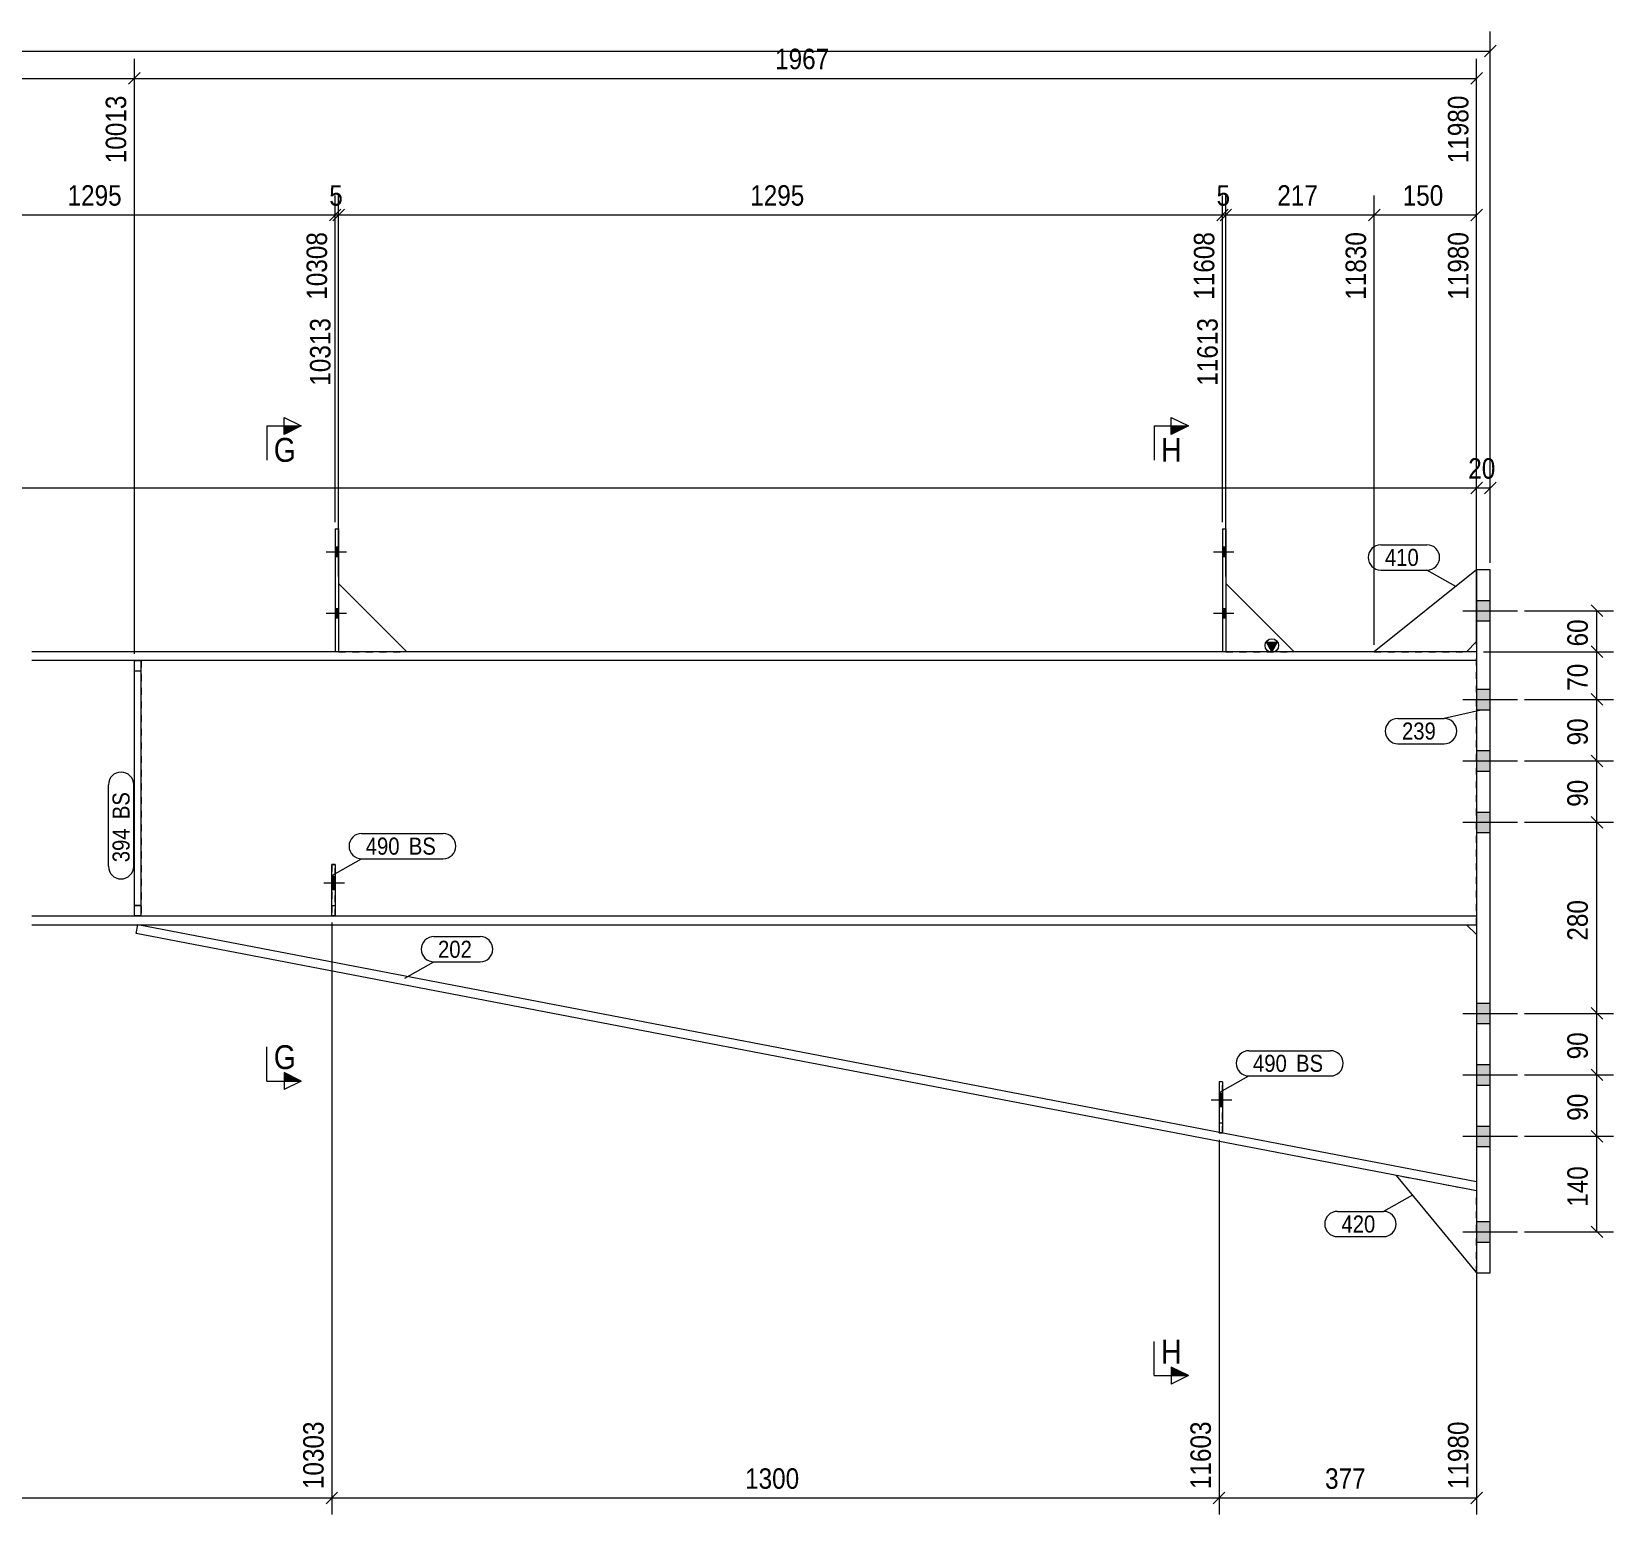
# Model space of a CAD drawing. Header units: millimetres. Extents: x 2 to 1174, y 1 to 825.
# Drawn here: x 713.8 to 945.5, y 359.6 to 576.9 of the extents above; entities that cross this region are included whole.
import ezdxf

# ---------------------------------------------------------------- set-up
doc = ezdxf.new("R2010")
doc.units = ezdxf.units.MM
for name, pattern in [('XKITLINE00', [0]), ('XKITLINE01', [4, 1, -1, 1, -1]), ('XKITLINE02', [4, 2, -2])]:
    doc.linetypes.add(name, pattern=pattern)
for name, color, linetype, lineweight in [('Bolt', 3, 'Continuous', 0), ('Dimensions', 7, 'Continuous', 0), ('Part', 2, 'Continuous', 0), ('PartMark', 7, 'Continuous', 0), ('Section', 6, 'Continuous', 0)]:
    doc.layers.add(name, color=color, linetype=linetype, lineweight=lineweight)
doc.styles.add('ARIAL', font='ARIAL.TTF')

# ---------------------------------------------------------------- blocks, each defined once
blk = doc.blocks.new('*A11')
at = {"layer": 'Bolt'}
blk.add_hatch(color=3, dxfattribs=at).paths.add_polyline_path([(758.27, 451.12), (757.77, 451.12), (757.77, 453.08), (758.27, 453.08)], flags=17)
at = {"layer": 'Bolt', "color": 3, "linetype": 'XKITLINE00', "lineweight": 0}
for p, q in [((759.62, 452.1), (756.62, 452.1)), ((758.27, 453.08), (757.77, 453.08)), ((758.27, 451.12), (757.77, 451.12))]:
    blk.add_line(p, q, dxfattribs=at)
blk = doc.blocks.new('*A12')
at = {"layer": 'Bolt'}
for points in [[(888.27, 501.3), (888.77, 501.3), (888.77, 499.9), (888.27, 499.9)], [(888.27, 501.3), (888.77, 501.3), (888.77, 499.9), (888.27, 499.9)], [(888.27, 492.3), (888.77, 492.3), (888.77, 490.9), (888.27, 490.9)], [(888.27, 492.3), (888.77, 492.3), (888.77, 490.9), (888.27, 490.9)]]:
    blk.add_hatch(color=3, dxfattribs=at).paths.add_polyline_path(points, flags=17)
at = {"layer": 'Bolt', "color": 3, "linetype": 'XKITLINE00', "lineweight": 0}
for p, q in [((889.93, 500.6), (886.93, 500.6)), ((889.93, 500.6), (886.93, 500.6)), ((888.77, 501.3), (888.27, 501.3)), ((888.77, 501.3), (888.27, 501.3)), ((888.77, 499.9), (888.27, 499.9)), ((888.77, 499.9), (888.27, 499.9)), ((889.93, 491.6), (886.93, 491.6)), ((889.93, 491.6), (886.93, 491.6)), ((888.77, 492.3), (888.27, 492.3)), ((888.77, 492.3), (888.27, 492.3)), ((888.77, 490.9), (888.27, 490.9)), ((888.77, 490.9), (888.27, 490.9))]:
    blk.add_line(p, q, dxfattribs=at)
blk = doc.blocks.new('*A13')
at = {"layer": 'Bolt', "color": 3, "linetype": 'XKITLINE02', "lineweight": 0}
for p, q in [((889.62, 420.28), (886.62, 420.28)), ((888.27, 421.26), (887.77, 421.26)), ((888.27, 419.29), (887.77, 419.29))]:
    blk.add_line(p, q, dxfattribs=at)
blk = doc.blocks.new('*A14')
at = {"layer": 'Bolt'}
blk.add_hatch(color=3, dxfattribs=at).paths.add_polyline_path([(888.27, 419.29), (887.77, 419.29), (887.77, 421.26), (888.27, 421.26)], flags=17)
at = {"layer": 'Bolt', "color": 3, "linetype": 'XKITLINE00', "lineweight": 0}
for p, q in [((889.62, 420.28), (886.62, 420.28)), ((888.27, 421.26), (887.77, 421.26)), ((888.27, 419.29), (887.77, 419.29))]:
    blk.add_line(p, q, dxfattribs=at)
blk = doc.blocks.new('*A16')
at = {"layer": 'Part'}
blk.add_hatch(color=2, dxfattribs=at).paths.add_polyline_path([(894.7, 487.4), (896.3, 487.4), (895.5, 486)], flags=17)
at = {"layer": 'Part', "color": 2, "linetype": 'XKITLINE00', "lineweight": 0}
for p, q in [((895.5, 486), (894.7, 487.4)), ((894.7, 487.4), (896.3, 487.4)), ((896.3, 487.4), (895.5, 486)), ((925.5, 486), (713.84, 486)), ((925.5, 484.7), (713.84, 484.7)), ((713.84, 447.3), (925.5, 447.3)), ((713.84, 446), (925.5, 446))]:
    blk.add_line(p, q, dxfattribs=at)
at = {"layer": 'Part', "color": 7, "linetype": 'XKITLINE01', "lineweight": 0}
blk.add_line((925.5, 446), (925.5, 486), dxfattribs=at)
at = {"layer": 'Part', "color": 2, "linetype": 'XKITLINE00', "lineweight": 0}
blk.add_circle((895.5, 486.9), 1, dxfattribs=at)
blk = doc.blocks.new('*A17')
at = {"layer": 'Part', "color": 2, "linetype": 'XKITLINE00', "lineweight": 0}
blk.add_line((913.72, 409.26), (925.5, 395), dxfattribs=at)
at = {"layer": 'Part', "color": 7, "linetype": 'XKITLINE01', "lineweight": 0}
for p, q in [((925.5, 407), (913.72, 409.26)), ((925.5, 395), (925.5, 407))]:
    blk.add_line(p, q, dxfattribs=at)
blk = doc.blocks.new('*A18')
at = {"layer": 'Part', "color": 2, "linetype": 'XKITLINE00', "lineweight": 0}
for p, q in [((925.5, 498), (925.5, 395)), ((927.5, 498), (925.5, 498)), ((927.5, 395), (927.5, 498)), ((925.5, 395), (927.5, 395))]:
    blk.add_line(p, q, dxfattribs=at)
blk = doc.blocks.new('*A41')
at = {"layer": 'Part', "color": 2, "linetype": 'XKITLINE00', "lineweight": 0}
blk.add_line((768.77, 486), (758.77, 496), dxfattribs=at)
at = {"layer": 'Part', "color": 7, "linetype": 'XKITLINE01', "lineweight": 0}
for p, q in [((758.77, 496), (758.77, 486)), ((758.77, 486), (768.77, 486))]:
    blk.add_line(p, q, dxfattribs=at)
blk = doc.blocks.new('*A42')
at = {"layer": 'Part', "color": 2, "linetype": 'XKITLINE00', "lineweight": 0}
for p, q in [((758.27, 504), (758.77, 504)), ((758.27, 504), (758.27, 486)), ((758.77, 504), (758.77, 486))]:
    blk.add_line(p, q, dxfattribs=at)
at = {"layer": 'Part', "color": 7, "linetype": 'XKITLINE01', "lineweight": 0}
blk.add_line((758.77, 486), (758.27, 486), dxfattribs=at)
blk = doc.blocks.new('*A43')
at = {"layer": 'Part', "color": 7, "linetype": 'XKITLINE01', "lineweight": 0}
for p, q in [((757.77, 454.8), (757.77, 447.3)), ((758.27, 454.8), (757.77, 454.8)), ((758.27, 447.3), (758.27, 454.8)), ((757.77, 448.8), (758.27, 448.8)), ((757.77, 447.3), (758.27, 447.3))]:
    blk.add_line(p, q, dxfattribs=at)
blk = doc.blocks.new('*A44')
at = {"layer": 'Part', "color": 2, "linetype": 'XKITLINE00', "lineweight": 0}
for p, q in [((757.77, 447.3), (757.77, 454.8)), ((757.77, 454.8), (758.27, 454.8)), ((758.27, 454.8), (758.27, 447.3))]:
    blk.add_line(p, q, dxfattribs=at)
at = {"layer": 'Part', "color": 7, "linetype": 'XKITLINE01', "lineweight": 0}
for p, q in [((757.77, 448.8), (758.27, 448.8)), ((758.27, 447.3), (757.77, 447.3))]:
    blk.add_line(p, q, dxfattribs=at)
blk = doc.blocks.new('*A45')
at = {"layer": 'Part', "color": 2, "linetype": 'XKITLINE00', "lineweight": 0}
blk.add_line((898.77, 486), (888.77, 496), dxfattribs=at)
at = {"layer": 'Part', "color": 7, "linetype": 'XKITLINE01', "lineweight": 0}
for p, q in [((888.77, 496), (888.77, 486)), ((888.77, 486), (898.77, 486))]:
    blk.add_line(p, q, dxfattribs=at)
blk = doc.blocks.new('*A46')
at = {"layer": 'Part', "color": 2, "linetype": 'XKITLINE00', "lineweight": 0}
for p, q in [((888.27, 504), (888.77, 504)), ((888.27, 504), (888.27, 486)), ((888.77, 504), (888.77, 486))]:
    blk.add_line(p, q, dxfattribs=at)
at = {"layer": 'Part', "color": 7, "linetype": 'XKITLINE01', "lineweight": 0}
blk.add_line((888.77, 486), (888.27, 486), dxfattribs=at)
blk = doc.blocks.new('*A47')
at = {"layer": 'Part', "color": 7, "linetype": 'XKITLINE01', "lineweight": 0}
for p, q in [((887.77, 422.98), (887.77, 415.48)), ((888.27, 422.98), (887.77, 422.98)), ((888.27, 415.48), (888.27, 422.98)), ((887.77, 416.98), (888.27, 416.98)), ((887.77, 415.48), (888.27, 415.48))]:
    blk.add_line(p, q, dxfattribs=at)
blk = doc.blocks.new('*A48')
at = {"layer": 'Part', "color": 2, "linetype": 'XKITLINE00', "lineweight": 0}
for p, q in [((888.27, 422.98), (887.77, 422.98)), ((887.77, 422.98), (887.77, 415.57)), ((888.27, 422.98), (888.27, 415.48))]:
    blk.add_line(p, q, dxfattribs=at)
at = {"layer": 'Part', "color": 7, "linetype": 'XKITLINE01', "lineweight": 0}
for p, q in [((887.77, 416.98), (888.27, 416.98)), ((887.77, 415.48), (887.77, 415.57)), ((888.27, 415.48), (887.77, 415.48))]:
    blk.add_line(p, q, dxfattribs=at)
blk = doc.blocks.new('*A51')
at = {"layer": 'Part', "color": 2, "linetype": 'XKITLINE00', "lineweight": 0}
for p, q in [((728.84, 447.3), (728.84, 484.7)), ((729.84, 447.3), (729.84, 484.7))]:
    blk.add_line(p, q, dxfattribs=at)
at = {"layer": 'Part', "color": 7, "linetype": 'XKITLINE01', "lineweight": 0}
for p, q in [((728.84, 484.7), (729.84, 484.7)), ((728.84, 483.2), (729.84, 483.2)), ((728.84, 448.8), (729.84, 448.8)), ((728.84, 447.3), (729.84, 447.3))]:
    blk.add_line(p, q, dxfattribs=at)
blk = doc.blocks.new('*A52')
at = {"layer": 'Part', "color": 7, "linetype": 'XKITLINE01', "lineweight": 0}
for p, q in [((728.84, 447.3), (728.84, 484.7)), ((728.84, 484.7), (729.84, 484.7)), ((729.84, 484.7), (729.84, 447.3)), ((728.84, 483.2), (729.84, 483.2)), ((729.84, 448.8), (728.84, 448.8)), ((729.84, 447.3), (728.84, 447.3))]:
    blk.add_line(p, q, dxfattribs=at)
blk = doc.blocks.new('*A53')
at = {"layer": 'Part', "color": 2, "linetype": 'XKITLINE00', "lineweight": 0}
for p, q in [((925.5, 498), (910.5, 486)), ((924, 486), (925.5, 487.5))]:
    blk.add_line(p, q, dxfattribs=at)
at = {"layer": 'Part', "color": 7, "linetype": 'XKITLINE01', "lineweight": 0}
for p, q in [((925.5, 487.5), (925.5, 498)), ((910.5, 486), (924, 486))]:
    blk.add_line(p, q, dxfattribs=at)
blk = doc.blocks.new('*A54')
at = {"layer": 'Part', "color": 2, "linetype": 'XKITLINE00', "lineweight": 0}
for p, q in [((729.09, 444.72), (729.33, 446)), ((925.5, 408.32), (729.33, 446)), ((924.04, 446), (925.5, 444.54)), ((925.5, 407), (729.09, 444.72))]:
    blk.add_line(p, q, dxfattribs=at)
at = {"layer": 'Part', "color": 7, "linetype": 'XKITLINE01', "lineweight": 0}
for p, q in [((729.33, 446), (924.04, 446)), ((925.5, 444.54), (925.5, 407))]:
    blk.add_line(p, q, dxfattribs=at)
blk = doc.blocks.new('*A59')
at = {"layer": 'Bolt'}
for points in [[(927.5, 490.5), (925.5, 490.5), (925.5, 493.5), (927.5, 493.5)], [(927.5, 490.5), (925.5, 490.5), (925.5, 493.5), (927.5, 493.5)], [(927.5, 477.5), (925.5, 477.5), (925.5, 480.5), (927.5, 480.5)], [(927.5, 477.5), (925.5, 477.5), (925.5, 480.5), (927.5, 480.5)], [(927.5, 468.5), (925.5, 468.5), (925.5, 471.5), (927.5, 471.5)], [(927.5, 468.5), (925.5, 468.5), (925.5, 471.5), (927.5, 471.5)], [(927.5, 459.5), (925.5, 459.5), (925.5, 462.5), (927.5, 462.5)], [(927.5, 459.5), (925.5, 459.5), (925.5, 462.5), (927.5, 462.5)], [(927.5, 431.5), (925.5, 431.5), (925.5, 434.5), (927.5, 434.5)], [(927.5, 431.5), (925.5, 431.5), (925.5, 434.5), (927.5, 434.5)], [(927.5, 422.5), (925.5, 422.5), (925.5, 425.5), (927.5, 425.5)], [(927.5, 422.5), (925.5, 422.5), (925.5, 425.5), (927.5, 425.5)], [(927.5, 413.5), (925.5, 413.5), (925.5, 416.5), (927.5, 416.5)], [(927.5, 413.5), (925.5, 413.5), (925.5, 416.5), (927.5, 416.5)], [(927.5, 399.5), (925.5, 399.5), (925.5, 402.5), (927.5, 402.5)], [(927.5, 399.5), (925.5, 399.5), (925.5, 402.5), (927.5, 402.5)]]:
    blk.add_hatch(color=3, dxfattribs=at).paths.add_polyline_path(points, flags=17)
at = {"layer": 'Bolt', "color": 3, "linetype": 'XKITLINE00', "lineweight": 0}
for p, q in [((923.5, 492), (931.5, 492)), ((923.5, 492), (931.5, 492)), ((925.5, 493.5), (927.5, 493.5)), ((925.5, 493.5), (927.5, 493.5)), ((925.5, 490.5), (927.5, 490.5)), ((925.5, 490.5), (927.5, 490.5)), ((925.5, 480.5), (927.5, 480.5)), ((925.5, 480.5), (927.5, 480.5)), ((923.5, 479), (931.5, 479)), ((923.5, 479), (931.5, 479)), ((925.5, 477.5), (927.5, 477.5)), ((925.5, 477.5), (927.5, 477.5)), ((925.5, 471.5), (927.5, 471.5)), ((925.5, 471.5), (927.5, 471.5)), ((923.5, 470), (931.5, 470)), ((923.5, 470), (931.5, 470)), ((925.5, 468.5), (927.5, 468.5)), ((925.5, 468.5), (927.5, 468.5)), ((925.5, 462.5), (927.5, 462.5)), ((925.5, 462.5), (927.5, 462.5)), ((923.5, 461), (931.5, 461)), ((923.5, 461), (931.5, 461)), ((925.5, 459.5), (927.5, 459.5)), ((925.5, 459.5), (927.5, 459.5)), ((925.5, 434.5), (927.5, 434.5)), ((925.5, 434.5), (927.5, 434.5)), ((923.5, 433), (931.5, 433)), ((923.5, 433), (931.5, 433)), ((925.5, 431.5), (927.5, 431.5)), ((925.5, 431.5), (927.5, 431.5)), ((925.5, 425.5), (927.5, 425.5)), ((925.5, 425.5), (927.5, 425.5)), ((923.5, 424), (931.5, 424)), ((923.5, 424), (931.5, 424)), ((925.5, 422.5), (927.5, 422.5)), ((925.5, 422.5), (927.5, 422.5)), ((923.5, 415), (931.5, 415)), ((923.5, 415), (931.5, 415)), ((925.5, 416.5), (927.5, 416.5)), ((925.5, 416.5), (927.5, 416.5)), ((925.5, 413.5), (927.5, 413.5)), ((925.5, 413.5), (927.5, 413.5)), ((923.5, 401), (931.5, 401)), ((923.5, 401), (931.5, 401)), ((925.5, 402.5), (927.5, 402.5)), ((925.5, 402.5), (927.5, 402.5)), ((925.5, 399.5), (927.5, 399.5)), ((925.5, 399.5), (927.5, 399.5))]:
    blk.add_line(p, q, dxfattribs=at)
blk = doc.blocks.new('*A75')
at = {"layer": 'Bolt'}
for points in [[(758.27, 501.3), (758.77, 501.3), (758.77, 499.9), (758.27, 499.9)], [(758.27, 501.3), (758.77, 501.3), (758.77, 499.9), (758.27, 499.9)], [(758.27, 492.3), (758.77, 492.3), (758.77, 490.9), (758.27, 490.9)], [(758.27, 492.3), (758.77, 492.3), (758.77, 490.9), (758.27, 490.9)]]:
    blk.add_hatch(color=3, dxfattribs=at).paths.add_polyline_path(points, flags=17)
at = {"layer": 'Bolt', "color": 3, "linetype": 'XKITLINE00', "lineweight": 0}
for p, q in [((759.93, 500.6), (756.93, 500.6)), ((759.93, 500.6), (756.93, 500.6)), ((758.77, 501.3), (758.27, 501.3)), ((758.77, 501.3), (758.27, 501.3)), ((758.77, 499.9), (758.27, 499.9)), ((758.77, 499.9), (758.27, 499.9)), ((759.93, 491.6), (756.93, 491.6)), ((759.93, 491.6), (756.93, 491.6)), ((758.77, 492.3), (758.27, 492.3)), ((758.77, 492.3), (758.27, 492.3)), ((758.77, 490.9), (758.27, 490.9)), ((758.77, 490.9), (758.27, 490.9))]:
    blk.add_line(p, q, dxfattribs=at)
blk = doc.blocks.new('*A76')
at = {"layer": 'Bolt', "color": 3, "linetype": 'XKITLINE02', "lineweight": 0}
for p, q in [((759.62, 452.1), (756.62, 452.1)), ((758.27, 453.08), (757.77, 453.08)), ((758.27, 451.12), (757.77, 451.12))]:
    blk.add_line(p, q, dxfattribs=at)
blk = doc.blocks.new('*A208')
at = {"layer": 'Dimensions', "color": 7, "linetype": 'XKITLINE00', "lineweight": 0}
for p, q in [((928.35, 574.85), (926.65, 573.15)), ((927.5, 499), (927.5, 576.85)), ((132.09, 574), (927.5, 574))]:
    blk.add_line(p, q, dxfattribs=at)
at = {"layer": 'Dimensions', "color": 3}
blk.add_point((927.5, 574), dxfattribs=at)
blk = doc.blocks.new('*A214')
at = {"layer": 'Dimensions', "color": 7, "linetype": 'XKITLINE00', "lineweight": 0}
for p, q in [((925.5, 487), (925.5, 512.85)), ((143.14, 510), (925.5, 510)), ((926.35, 510.85), (924.65, 509.15))]:
    blk.add_line(p, q, dxfattribs=at)
at = {"layer": 'Dimensions', "color": 3}
blk.add_point((925.5, 510), dxfattribs=at)
blk = doc.blocks.new('*A215')
at = {"layer": 'Dimensions', "color": 7, "linetype": 'XKITLINE00', "lineweight": 0}
for p, q in [((728.84, 485.7), (728.84, 572.85)), ((925.5, 487), (925.5, 572.85)), ((729.69, 570.85), (727.99, 569.15)), ((926.35, 570.85), (924.65, 569.15)), ((728.84, 570), (925.5, 570))]:
    blk.add_line(p, q, dxfattribs=at)
at = {"layer": 'Dimensions', "color": 3}
for p in [(728.84, 570), (925.5, 570)]:
    blk.add_point(p, dxfattribs=at)
at = {"layer": 'Dimensions', "color": 3, "style": 'ARIAL', "width": 0.85}
blk.add_text('1967', height=3, dxfattribs=at).set_placement((822.72, 571.35))
blk.add_text('11980', height=3, rotation=90.0002, dxfattribs=at).set_placement((924.3, 557.57))
blk = doc.blocks.new('*A216')
at = {"layer": 'Dimensions', "color": 7, "linetype": 'XKITLINE00', "lineweight": 0}
for p, q in [((757.77, 446.3), (757.77, 359.6)), ((887.77, 414.48), (887.77, 359.6)), ((758.61, 362.85), (756.92, 361.15)), ((757.77, 362), (887.77, 362)), ((888.61, 362.85), (886.92, 361.15))]:
    blk.add_line(p, q, dxfattribs=at)
at = {"layer": 'Dimensions', "color": 3}
for p in [(757.77, 362), (887.77, 362)]:
    blk.add_point(p, dxfattribs=at)
at = {"layer": 'Dimensions', "color": 3, "style": 'ARIAL', "width": 0.85}
blk.add_text('11603', height=3, rotation=90.0002, dxfattribs=at).set_placement((886.57, 363.3))
blk.add_text('1300', height=3, dxfattribs=at).set_placement((818.32, 363.35))
blk = doc.blocks.new('*A217')
at = {"layer": 'Dimensions', "color": 7, "linetype": 'XKITLINE00', "lineweight": 0}
for p, q in [((758.77, 497), (758.77, 552.85)), ((888.27, 505), (888.27, 552.85)), ((759.61, 550.85), (757.92, 549.15)), ((758.77, 550), (888.27, 550)), ((889.11, 550.85), (887.42, 549.15))]:
    blk.add_line(p, q, dxfattribs=at)
at = {"layer": 'Dimensions', "color": 3}
for p in [(758.77, 550), (888.27, 550)]:
    blk.add_point(p, dxfattribs=at)
at = {"layer": 'Dimensions', "color": 3, "style": 'ARIAL', "width": 0.85}
blk.add_text('1295', height=3, dxfattribs=at).set_placement((819.07, 551.35))
blk.add_text('11608', height=3, rotation=90.0002, dxfattribs=at).set_placement((887.07, 537.57))
blk = doc.blocks.new('*A218')
at = {"layer": 'Dimensions', "color": 7, "linetype": 'XKITLINE00', "lineweight": 0}
for p, q in [((942.29, 470.85), (943.99, 469.15)), ((932.5, 470), (945.54, 470)), ((943.14, 461), (943.14, 470)), ((942.29, 461.85), (943.99, 460.15)), ((932.5, 461), (945.54, 461))]:
    blk.add_line(p, q, dxfattribs=at)
at = {"layer": 'Dimensions', "color": 3}
for p in [(943.14, 470), (943.14, 461)]:
    blk.add_point(p, dxfattribs=at)
at = {"layer": 'Dimensions', "color": 3, "style": 'ARIAL', "width": 0.85}
blk.add_text('90', height=3, rotation=90.0002, dxfattribs=at).set_placement((941.79, 463.27))
blk = doc.blocks.new('*A219')
at = {"layer": 'Dimensions', "color": 7, "linetype": 'XKITLINE00', "lineweight": 0}
for p, q in [((942.29, 479.85), (943.99, 478.15)), ((932.5, 479), (945.54, 479)), ((943.14, 470), (943.14, 479)), ((942.29, 470.85), (943.99, 469.15)), ((932.5, 470), (945.54, 470))]:
    blk.add_line(p, q, dxfattribs=at)
at = {"layer": 'Dimensions', "color": 3}
for p in [(943.14, 479), (943.14, 470)]:
    blk.add_point(p, dxfattribs=at)
at = {"layer": 'Dimensions', "color": 3, "style": 'ARIAL', "width": 0.85}
blk.add_text('90', height=3, rotation=90.0002, dxfattribs=at).set_placement((941.79, 472.27))
blk = doc.blocks.new('*A220')
at = {"layer": 'Dimensions', "color": 7, "linetype": 'XKITLINE00', "lineweight": 0}
for p, q in [((942.29, 486.85), (943.99, 485.15)), ((926.5, 486), (945.54, 486)), ((943.14, 479), (943.14, 486)), ((942.29, 479.85), (943.99, 478.15)), ((932.5, 479), (945.54, 479))]:
    blk.add_line(p, q, dxfattribs=at)
at = {"layer": 'Dimensions', "color": 3}
for p in [(943.14, 486), (943.14, 479)]:
    blk.add_point(p, dxfattribs=at)
at = {"layer": 'Dimensions', "color": 3, "style": 'ARIAL', "width": 0.85}
blk.add_text('70', height=3, rotation=90.0002, dxfattribs=at).set_placement((941.79, 480.27))
blk = doc.blocks.new('*A221')
at = {"layer": 'Dimensions', "color": 7, "linetype": 'XKITLINE00', "lineweight": 0}
for p, q in [((932.5, 492), (945.54, 492)), ((942.29, 492.85), (943.99, 491.15)), ((943.14, 486), (943.14, 492)), ((942.29, 486.85), (943.99, 485.15)), ((926.5, 486), (945.54, 486))]:
    blk.add_line(p, q, dxfattribs=at)
at = {"layer": 'Dimensions', "color": 3}
for p in [(943.14, 492), (943.14, 486)]:
    blk.add_point(p, dxfattribs=at)
at = {"layer": 'Dimensions', "color": 3, "style": 'ARIAL', "width": 0.85}
blk.add_text('60', height=3, rotation=90.0002, dxfattribs=at).set_placement((941.79, 486.77))
blk = doc.blocks.new('*A223')
at = {"layer": 'PartMark', "color": 7, "linetype": 'XKITLINE00', "lineweight": 0}
for p, q in [((772.73, 444.25), (779.5, 444.25)), ((768.49, 438.15), (772.73, 440.55)), ((772.73, 440.55), (779.5, 440.55))]:
    blk.add_line(p, q, dxfattribs=at)
for centre, start, end in [((772.73, 442.4), 90, 270), ((779.5, 442.4), 270, 90)]:
    blk.add_arc(centre, 1.85, start, end, dxfattribs=at)
at = {"layer": 'PartMark', "color": 3, "style": 'ARIAL', "width": 0.85}
blk.add_text('202', height=2.5, dxfattribs=at).set_placement((773.33, 441.15))
blk = doc.blocks.new('*A224')
at = {"layer": 'PartMark', "color": 7, "linetype": 'XKITLINE00', "lineweight": 0}
for p, q in [((911.47, 501.66), (918.23, 501.66)), ((911.47, 497.96), (918.23, 497.96)), ((922.47, 495.57), (918.23, 497.96))]:
    blk.add_line(p, q, dxfattribs=at)
for centre, start, end in [((911.47, 499.81), 90, 270), ((918.23, 499.81), 270, 90)]:
    blk.add_arc(centre, 1.85, start, end, dxfattribs=at)
at = {"layer": 'PartMark', "color": 3, "style": 'ARIAL', "width": 0.85}
blk.add_text('410', height=2.5, dxfattribs=at).set_placement((912.07, 498.56))
blk = doc.blocks.new('*A227')
at = {"layer": 'PartMark', "color": 7, "linetype": 'XKITLINE00', "lineweight": 0}
for p, q in [((913.97, 476.22), (920.74, 476.22)), ((925.93, 477.37), (920.74, 476.22)), ((913.97, 472.52), (920.74, 472.52))]:
    blk.add_line(p, q, dxfattribs=at)
for centre, start, end in [((913.97, 474.37), 90, 270), ((920.74, 474.37), 270, 90)]:
    blk.add_arc(centre, 1.85, start, end, dxfattribs=at)
at = {"layer": 'PartMark', "color": 3, "style": 'ARIAL', "width": 0.85}
blk.add_text('239', height=2.5, dxfattribs=at).set_placement((914.57, 473.12))
blk = doc.blocks.new('*A228')
at = {"layer": 'PartMark', "color": 7, "linetype": 'XKITLINE00', "lineweight": 0}
for p, q in [((916.1, 406.38), (911.86, 403.99)), ((905.1, 403.99), (911.86, 403.99)), ((905.1, 400.29), (911.86, 400.29))]:
    blk.add_line(p, q, dxfattribs=at)
for centre, start, end in [((905.1, 402.14), 90, 270), ((911.86, 402.14), 270, 90)]:
    blk.add_arc(centre, 1.85, start, end, dxfattribs=at)
at = {"layer": 'PartMark', "color": 3, "style": 'ARIAL', "width": 0.85}
blk.add_text('420', height=2.5, dxfattribs=at).set_placement((905.7, 400.89))
blk = doc.blocks.new('*A232')
at = {"layer": 'PartMark', "color": 7, "linetype": 'XKITLINE00', "lineweight": 0}
for p, q in [((892.14, 427.54), (904.1, 427.54)), ((887.89, 421.45), (892.14, 423.84)), ((892.14, 423.84), (904.1, 423.84))]:
    blk.add_line(p, q, dxfattribs=at)
for centre, start, end in [((892.14, 425.69), 90, 270), ((904.1, 425.69), 270, 90)]:
    blk.add_arc(centre, 1.85, start, end, dxfattribs=at)
at = {"layer": 'PartMark', "color": 3, "style": 'ARIAL', "width": 0.85}
for s, p in [('490', (892.74, 424.44)), ('BS', (899.05, 424.44))]:
    blk.add_text(s, height=2.5, dxfattribs=at).set_placement(p)
blk = doc.blocks.new('*A233')
at = {"layer": 'PartMark', "color": 7, "linetype": 'XKITLINE00', "lineweight": 0}
for p, q in [((762.14, 459.36), (774.1, 459.36)), ((757.89, 453.27), (762.14, 455.66)), ((762.14, 455.66), (774.1, 455.66))]:
    blk.add_line(p, q, dxfattribs=at)
for centre, start, end in [((762.14, 457.51), 90, 270), ((774.1, 457.51), 270, 90)]:
    blk.add_arc(centre, 1.85, start, end, dxfattribs=at)
at = {"layer": 'PartMark', "color": 3, "style": 'ARIAL', "width": 0.85}
for s, p in [('490', (762.74, 456.26)), ('BS', (769.05, 456.26))]:
    blk.add_text(s, height=2.5, dxfattribs=at).set_placement(p)
blk = doc.blocks.new('*A234')
at = {"layer": 'PartMark', "color": 7, "linetype": 'XKITLINE00', "lineweight": 0}
for p, q in [((725.04, 454.55), (725.04, 466.51)), ((728.74, 454.55), (728.74, 466.51))]:
    blk.add_line(p, q, dxfattribs=at)
for centre, start, end in [((726.89, 466.51), 0, 180), ((726.89, 454.55), 180, 0)]:
    blk.add_arc(centre, 1.85, start, end, dxfattribs=at)
at = {"layer": 'PartMark', "color": 3, "style": 'ARIAL', "width": 0.85}
for s, p in [('BS', (728.14, 461.46)), ('394', (728.14, 455.15))]:
    blk.add_text(s, height=2.5, rotation=90.0002, dxfattribs=at).set_placement(p)
blk = doc.blocks.new('*A244')
at = {"layer": 'Section'}
for points in [[(880.77, 519.07), (883.27, 519.07), (880.77, 517.82)], [(880.77, 381.18), (883.27, 379.93), (880.77, 379.93)]]:
    blk.add_hatch(color=3, dxfattribs=at).paths.add_polyline_path(points, flags=17)
at = {"layer": 'Section', "color": 3, "linetype": 'XKITLINE00', "lineweight": 0}
for p, q in [((880.77, 517.82), (880.77, 520.32)), ((880.77, 520.32), (883.27, 519.07)), ((883.27, 519.07), (880.77, 517.82)), ((883.27, 379.93), (880.77, 381.18)), ((880.77, 381.18), (880.77, 378.68)), ((883.27, 379.93), (880.77, 378.68))]:
    blk.add_line(p, q, dxfattribs=at)
at = {"layer": 'Section', "color": 1, "linetype": 'XKITLINE00', "lineweight": 0}
for p, q in [((878.27, 519.07), (878.27, 514.07)), ((878.27, 519.07), (883.27, 519.07)), ((878.27, 379.93), (878.27, 384.93)), ((878.27, 379.93), (883.27, 379.93))]:
    blk.add_line(p, q, dxfattribs=at)
at = {"layer": 'Section', "color": 7, "style": 'ARIAL', "width": 0.85}
for p in [(879.27, 513.82), (879.27, 381.68)]:
    blk.add_text('H', height=3.5, dxfattribs=at).set_placement(p)
blk = doc.blocks.new('*A246')
at = {"layer": 'Section'}
for points in [[(750.77, 519.07), (753.27, 519.07), (750.77, 517.82)], [(750.77, 424.34), (753.27, 423.09), (750.77, 423.09)]]:
    blk.add_hatch(color=3, dxfattribs=at).paths.add_polyline_path(points, flags=17)
at = {"layer": 'Section', "color": 3, "linetype": 'XKITLINE00', "lineweight": 0}
for p, q in [((750.77, 517.82), (750.77, 520.32)), ((750.77, 520.32), (753.27, 519.07)), ((753.27, 519.07), (750.77, 517.82)), ((753.27, 423.09), (750.77, 424.34)), ((750.77, 424.34), (750.77, 421.84)), ((753.27, 423.09), (750.77, 421.84))]:
    blk.add_line(p, q, dxfattribs=at)
at = {"layer": 'Section', "color": 1, "linetype": 'XKITLINE00', "lineweight": 0}
for p, q in [((748.27, 519.07), (748.27, 514.07)), ((748.27, 519.07), (753.27, 519.07)), ((748.27, 423.09), (748.27, 428.09)), ((748.27, 423.09), (753.27, 423.09))]:
    blk.add_line(p, q, dxfattribs=at)
at = {"layer": 'Section', "color": 7, "style": 'ARIAL', "width": 0.85}
for p in [(749.27, 513.82), (749.27, 424.84)]:
    blk.add_text('G', height=3.5, dxfattribs=at).set_placement(p)
blk = doc.blocks.new('*A252')
at = {"layer": 'Dimensions', "color": 7, "linetype": 'XKITLINE00', "lineweight": 0}
for p, q in [((489.2, 485.7), (489.2, 572.85)), ((728.84, 485.7), (728.84, 572.85)), ((490.05, 570.85), (488.35, 569.15)), ((729.69, 570.85), (727.99, 569.15)), ((489.2, 570), (728.84, 570))]:
    blk.add_line(p, q, dxfattribs=at)
at = {"layer": 'Dimensions', "color": 3}
for p in [(489.2, 570), (728.84, 570)]:
    blk.add_point(p, dxfattribs=at)
at = {"layer": 'Dimensions', "color": 3, "style": 'ARIAL', "width": 0.85}
blk.add_text('6553', height=3, dxfattribs=at).set_placement((604.57, 571.35))
blk.add_text('10013', height=3, rotation=90.0002, dxfattribs=at).set_placement((727.64, 557.57))
blk = doc.blocks.new('*A257')
at = {"layer": 'Dimensions', "color": 7, "linetype": 'XKITLINE00', "lineweight": 0}
for p, q in [((646.16, 446.3), (646.16, 359.6)), ((757.77, 446.3), (757.77, 359.6)), ((647.01, 362.85), (645.31, 361.15)), ((646.16, 362), (757.77, 362)), ((758.61, 362.85), (756.92, 361.15))]:
    blk.add_line(p, q, dxfattribs=at)
at = {"layer": 'Dimensions', "color": 3}
for p in [(646.16, 362), (757.77, 362)]:
    blk.add_point(p, dxfattribs=at)
at = {"layer": 'Dimensions', "color": 3, "style": 'ARIAL', "width": 0.85}
blk.add_text('10303', height=3, rotation=90.0002, dxfattribs=at).set_placement((756.57, 363.3))
blk.add_text('2600', height=3, dxfattribs=at).set_placement((697.51, 363.35))
blk = doc.blocks.new('*A272')
at = {"layer": 'Dimensions', "color": 7, "linetype": 'XKITLINE00', "lineweight": 0}
for p, q in [((688.74, 497), (688.74, 552.85)), ((758.27, 505), (758.27, 552.85)), ((689.59, 550.85), (687.89, 549.15)), ((688.74, 550), (758.27, 550)), ((759.11, 550.85), (757.42, 549.15))]:
    blk.add_line(p, q, dxfattribs=at)
at = {"layer": 'Dimensions', "color": 3}
for p in [(688.74, 550), (758.27, 550)]:
    blk.add_point(p, dxfattribs=at)
at = {"layer": 'Dimensions', "color": 3, "style": 'ARIAL', "width": 0.85}
blk.add_text('1295', height=3, dxfattribs=at).set_placement((719.05, 551.35))
blk.add_text('10308', height=3, rotation=90.0002, dxfattribs=at).set_placement((757.07, 537.57))
blk = doc.blocks.new('*A273')
at = {"layer": 'Dimensions', "color": 7, "linetype": 'XKITLINE00', "lineweight": 0}
for p, q in [((758.27, 505), (758.27, 552.85)), ((758.77, 497), (758.77, 552.85)), ((759.11, 550.85), (757.42, 549.15)), ((759.61, 550.85), (757.92, 549.15)), ((758.27, 550), (758.77, 550))]:
    blk.add_line(p, q, dxfattribs=at)
at = {"layer": 'Dimensions', "color": 3}
for p in [(758.27, 550), (758.77, 550)]:
    blk.add_point(p, dxfattribs=at)
at = {"layer": 'Dimensions', "color": 3, "style": 'ARIAL', "width": 0.85}
blk.add_text('5', height=3, dxfattribs=at).set_placement((757.4, 551.35))
blk.add_text('10313', height=3, rotation=90.0002, dxfattribs=at).set_placement((757.57, 524.97))
blk = doc.blocks.new('*A276')
at = {"layer": 'Dimensions', "color": 7, "linetype": 'XKITLINE00', "lineweight": 0}
for p, q in [((925.5, 487), (925.5, 512.85)), ((927.5, 499), (927.5, 512.85)), ((926.35, 510.85), (924.65, 509.15)), ((925.5, 510), (927.5, 510)), ((928.35, 510.85), (926.65, 509.15))]:
    blk.add_line(p, q, dxfattribs=at)
at = {"layer": 'Dimensions', "color": 3}
for p in [(925.5, 510), (927.5, 510)]:
    blk.add_point(p, dxfattribs=at)
at = {"layer": 'Dimensions', "color": 3, "style": 'ARIAL', "width": 0.85}
blk.add_text('20', height=3, dxfattribs=at).set_placement((924.28, 511.35))
blk = doc.blocks.new('*A277')
at = {"layer": 'Dimensions', "color": 7, "linetype": 'XKITLINE00', "lineweight": 0}
for p, q in [((925.5, 445), (925.5, 359.6)), ((887.77, 414.48), (887.77, 359.6)), ((888.61, 362.85), (886.92, 361.15)), ((887.77, 362), (925.5, 362)), ((926.35, 362.85), (924.65, 361.15))]:
    blk.add_line(p, q, dxfattribs=at)
at = {"layer": 'Dimensions', "color": 3}
for p in [(887.77, 362), (925.5, 362)]:
    blk.add_point(p, dxfattribs=at)
at = {"layer": 'Dimensions', "color": 3, "style": 'ARIAL', "width": 0.85}
blk.add_text('11980', height=3, rotation=90.0002, dxfattribs=at).set_placement((924.3, 363.3))
blk.add_text('377', height=3, dxfattribs=at).set_placement((903.3, 363.35))
blk = doc.blocks.new('*A278')
at = {"layer": 'Dimensions', "color": 7, "linetype": 'XKITLINE00', "lineweight": 0}
for p, q in [((888.27, 505), (888.27, 552.85)), ((888.77, 497), (888.77, 552.85)), ((889.11, 550.85), (887.42, 549.15)), ((889.61, 550.85), (887.92, 549.15)), ((888.27, 550), (888.77, 550))]:
    blk.add_line(p, q, dxfattribs=at)
at = {"layer": 'Dimensions', "color": 3}
for p in [(888.27, 550), (888.77, 550)]:
    blk.add_point(p, dxfattribs=at)
at = {"layer": 'Dimensions', "color": 3, "style": 'ARIAL', "width": 0.85}
blk.add_text('5', height=3, dxfattribs=at).set_placement((887.4, 551.35))
blk.add_text('11613', height=3, rotation=90.0002, dxfattribs=at).set_placement((887.57, 524.97))
blk = doc.blocks.new('*A279')
at = {"layer": 'Dimensions', "color": 7, "linetype": 'XKITLINE00', "lineweight": 0}
for p, q in [((888.77, 497), (888.77, 552.85)), ((910.5, 487), (910.5, 552.85)), ((889.61, 550.85), (887.92, 549.15)), ((888.77, 550), (910.5, 550)), ((911.35, 550.85), (909.65, 549.15))]:
    blk.add_line(p, q, dxfattribs=at)
at = {"layer": 'Dimensions', "color": 3}
for p in [(888.77, 550), (910.5, 550)]:
    blk.add_point(p, dxfattribs=at)
at = {"layer": 'Dimensions', "color": 3, "style": 'ARIAL', "width": 0.85}
blk.add_text('217', height=3, dxfattribs=at).set_placement((896.3, 551.35))
blk.add_text('11830', height=3, rotation=90.0002, dxfattribs=at).set_placement((909.3, 537.57))
blk = doc.blocks.new('*A280')
at = {"layer": 'Dimensions', "color": 7, "linetype": 'XKITLINE00', "lineweight": 0}
for p, q in [((910.5, 487), (910.5, 552.85)), ((925.5, 487), (925.5, 552.85)), ((911.35, 550.85), (909.65, 549.15)), ((910.5, 550), (925.5, 550)), ((926.35, 550.85), (924.65, 549.15))]:
    blk.add_line(p, q, dxfattribs=at)
at = {"layer": 'Dimensions', "color": 3}
for p in [(910.5, 550), (925.5, 550)]:
    blk.add_point(p, dxfattribs=at)
at = {"layer": 'Dimensions', "color": 3, "style": 'ARIAL', "width": 0.85}
blk.add_text('150', height=3, dxfattribs=at).set_placement((914.67, 551.35))
blk.add_text('11980', height=3, rotation=90.0002, dxfattribs=at).set_placement((924.3, 537.57))
blk = doc.blocks.new('*A281')
at = {"layer": 'Dimensions', "color": 7, "linetype": 'XKITLINE00', "lineweight": 0}
for p, q in [((932.5, 415), (945.54, 415)), ((942.29, 415.85), (943.99, 414.15)), ((943.14, 401), (943.14, 415)), ((932.5, 401), (945.54, 401)), ((942.29, 401.85), (943.99, 400.15))]:
    blk.add_line(p, q, dxfattribs=at)
at = {"layer": 'Dimensions', "color": 3}
for p in [(943.14, 415), (943.14, 401)]:
    blk.add_point(p, dxfattribs=at)
at = {"layer": 'Dimensions', "color": 3, "style": 'ARIAL', "width": 0.85}
blk.add_text('140', height=3, rotation=90.0002, dxfattribs=at).set_placement((941.79, 404.66))
blk = doc.blocks.new('*A282')
at = {"layer": 'Dimensions', "color": 7, "linetype": 'XKITLINE00', "lineweight": 0}
for p, q in [((942.29, 424.85), (943.99, 423.15)), ((932.5, 424), (945.54, 424)), ((943.14, 415), (943.14, 424)), ((932.5, 415), (945.54, 415)), ((942.29, 415.85), (943.99, 414.15))]:
    blk.add_line(p, q, dxfattribs=at)
at = {"layer": 'Dimensions', "color": 3}
for p in [(943.14, 424), (943.14, 415)]:
    blk.add_point(p, dxfattribs=at)
at = {"layer": 'Dimensions', "color": 3, "style": 'ARIAL', "width": 0.85}
blk.add_text('90', height=3, rotation=90.0002, dxfattribs=at).set_placement((941.79, 417.27))
blk = doc.blocks.new('*A283')
at = {"layer": 'Dimensions', "color": 7, "linetype": 'XKITLINE00', "lineweight": 0}
for p, q in [((942.29, 433.85), (943.99, 432.15)), ((932.5, 433), (945.54, 433)), ((943.14, 424), (943.14, 433)), ((942.29, 424.85), (943.99, 423.15)), ((932.5, 424), (945.54, 424))]:
    blk.add_line(p, q, dxfattribs=at)
at = {"layer": 'Dimensions', "color": 3}
for p in [(943.14, 433), (943.14, 424)]:
    blk.add_point(p, dxfattribs=at)
at = {"layer": 'Dimensions', "color": 3, "style": 'ARIAL', "width": 0.85}
blk.add_text('90', height=3, rotation=90.0002, dxfattribs=at).set_placement((941.79, 426.27))
blk = doc.blocks.new('*A284')
at = {"layer": 'Dimensions', "color": 7, "linetype": 'XKITLINE00', "lineweight": 0}
for p, q in [((942.29, 461.85), (943.99, 460.15)), ((932.5, 461), (945.54, 461)), ((943.14, 433), (943.14, 461)), ((942.29, 433.85), (943.99, 432.15)), ((932.5, 433), (945.54, 433))]:
    blk.add_line(p, q, dxfattribs=at)
at = {"layer": 'Dimensions', "color": 3}
for p in [(943.14, 461), (943.14, 433)]:
    blk.add_point(p, dxfattribs=at)
at = {"layer": 'Dimensions', "color": 3, "style": 'ARIAL', "width": 0.85}
blk.add_text('280', height=3, rotation=90.0002, dxfattribs=at).set_placement((941.79, 443.66))

msp = doc.modelspace()

# ---------------------------------------------------------------- block references
at = {"lineweight": 0}
for name in ['*A208', '*A252', '*A215', '*A272', '*A273', '*A217', '*A278', '*A279', '*A280', '*A246', '*A244', '*A214', '*A276', '*A42', '*A46', '*A75', '*A12', '*A224', '*A41', '*A45', '*A53', '*A18', '*A59', '*A221', '*A220', '*A51', '*A52', '*A219', '*A227', '*A218', '*A234', '*A284', '*A233', '*A43', '*A44', '*A11', '*A76', '*A257', '*A54', '*A216', '*A277', '*A223', '*A283', '*A232', '*A282', '*A47', '*A48', '*A13', '*A14', '*A281', '*A17', '*A228']:
    msp.add_blockref(name, (0, 0), dxfattribs=at)
at = {"layer": 'Part', "lineweight": 0}
msp.add_blockref('*A16', (0, 0), dxfattribs=at)

doc.saveas('drawing.dxf')
